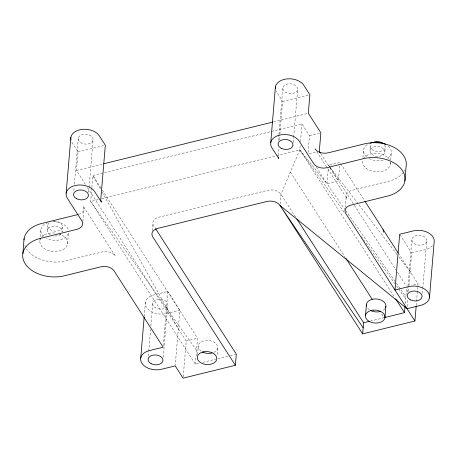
<?xml version="1.0" encoding="UTF-8"?>
<svg xmlns="http://www.w3.org/2000/svg" width="457" height="457" viewBox="0 0 457 457"><rect width="100%" height="100%" fill="white"/><g stroke="black" fill="none" stroke-linecap="round" stroke-linejoin="round"><path stroke-width="0.34" stroke-dasharray="2.29 1.71" d="M39.908 240.548L40.844 229.397M47.265 230.162L47.671 225.335M62.489 227.1L62.083 231.928A7.466 4.947 4.8 0 0 56.754 226.381A7.466 4.947 4.8 0 0 47.985 228.546A7.466 4.947 4.8 0 0 50.276 234.841M67.567 243.838L68.504 232.693A13.938 9.237 4.8 0 1 46.46 238.131M73.874 190.518L74.171 186.987M74.405 184.165L78.261 138.311M85.35 184.262L76.49 170.49L78.05 151.907L72.029 142.555A14.938 9.894 4.8 0 1 71.361 141.304M82.917 221.331L83.991 208.592M88.692 192.283L89.052 188.05M89.109 187.341L93.079 140.071A7.466 4.947 4.8 0 0 82.66 134.512A7.466 4.947 4.8 0 0 81.266 142.984A7.466 4.947 4.8 0 0 93.079 140.071M91.806 188.135L90.686 201.491L195.396 364.223L199.486 363.212M91.868 187.433L92.868 175.482L301.98 123.904L309.503 135.598L307.944 154.175M144.212 316.512L145.4 302.403M152.181 230.808L152.827 223.142M148.365 356.203L148.719 351.97M148.782 351.262L150.616 329.388M150.913 325.864L152.809 303.288M163.275 345.783L167.839 291.452L154.198 294.816A14.938 9.9 4.8 0 0 146.583 307.532A14.938 9.9 4.8 0 0 166.239 313.525L179.875 310.16L175.254 365.194M163.246 357.26L167.628 305.053A7.466 4.947 4.8 0 0 157.208 299.489A7.466 4.947 4.8 0 0 155.82 307.967A7.466 4.947 4.8 0 0 167.628 305.053M183.211 376.768L186.216 341.013L87.281 187.256M195.396 364.223L197.578 338.214L101.368 188.69M197.538 354.586L198.298 345.532M217.104 354.575L217.629 348.303M278.376 140.767L278.85 135.123M278.913 134.415L282.82 87.853M278.09 155.329L278.741 147.565M279.393 139.796L279.81 134.855M279.867 134.152L282.615 101.454L276.594 92.097A14.938 9.9 4.8 0 1 275.925 90.846M280.135 204.056L280.952 194.305L299.792 149.913L300.266 144.286M293.2 142.533L293.611 137.591M293.674 136.889L297.638 89.618A7.466 4.947 4.8 0 0 287.219 84.054A7.466 4.947 4.8 0 0 285.831 92.531A7.466 4.947 4.8 0 0 297.638 89.618M300.5 141.476L301.98 123.904M345.383 210.146L327.001 183.8L328.275 168.662M101.762 198.755L299.792 149.913L327.001 183.8L338.369 180.995L339.637 165.857M345.292 207.507L346.24 196.184M362.949 157.454L363.595 149.787M370.016 150.553L370.421 145.726M384.84 152.318A7.466 4.947 4.8 0 0 374.42 146.76A7.466 4.947 4.8 0 0 373.026 155.231A7.466 4.947 4.8 0 0 384.84 152.318L385.245 147.491M390.324 164.229L390.615 160.75M390.672 160.053L391.261 153.084M405.262 303.631L406.57 287.99M407.478 292.291L407.952 286.648M408.01 285.939L411.923 239.377M407.21 306.607L407.798 299.598M408.501 291.183L408.918 286.276M408.975 285.574L411.711 252.978L399.675 234.264M416.224 305.567L418.052 283.831L398.116 252.847M422.354 293.348L422.714 289.115M422.771 288.407L426.741 241.142A7.466 4.947 4.8 0 0 416.321 235.578A7.466 4.947 4.8 0 0 414.927 244.055A7.466 4.947 4.8 0 0 426.741 241.142M78.05 151.907L104.642 145.349M282.615 101.454L309.206 94.89M76.49 170.49L103.768 163.76M273.435 121.91L307.647 113.473M309.503 135.598L320.197 132.958M98.301 199.612L90.686 201.491L196.561 350.353M309.28 153.843L316.632 152.032M330.103 167.61L328.566 165.217L339.928 162.418L364.589 200.743M411.711 252.978L425.347 249.613A14.938 9.9 4.8 0 0 433.23 244.495M186.216 341.013L197.578 338.214M413.374 284.985L418.052 283.831M202.897 362.372L215.853 359.179M217.898 358.671L229.488 355.814M230.168 355.643L235.623 354.301M370.41 321.054L384.046 317.689L380.818 312.668M328.566 165.217L329.428 166.348M329.863 166.914L397.133 254.583M398.87 256.851L410.152 271.555M344.047 212.134L299.792 149.913L394.454 297.033M361.413 236.555L394.917 283.66M396.567 285.985L398.224 288.31M398.635 288.893L405.667 298.775M345.789 210.728L394.802 280.986M396.436 283.329L400.521 289.184M400.932 289.772L405.833 296.793M330.485 168.21L353.964 204.696M354.346 205.29L395.911 269.887M397.453 272.281L406.302 286.036M320.831 153.741L329.6 167.371M329.983 167.959L338.369 180.995M316.804 151.684L327.401 168.153M327.783 168.747L347.086 198.744A9.957 6.598 4.8 0 1 352.164 190.266L388.53 181.292A29.871 19.794 4.8 0 0 403.622 172.083M316.33 167.211L327.001 183.8M290.372 172.106L345.195 257.308M295.628 217.109L280.952 194.305A9.957 6.598 4.8 0 0 267.848 190.312L158.75 217.224A9.957 6.598 4.8 0 0 153.672 225.701L155.214 228.1M167.839 291.452L179.875 310.16M100.986 188.09L92.868 175.482L100.511 189.187M102.248 192.3L178.316 328.737M58.764 233.801A13.938 9.237 4.8 0 1 66.916 245.775A13.938 9.237 4.8 0 1 49.859 250.899A13.938 9.237 4.8 0 1 40.222 239.371M41.53 237.177A13.938 9.237 4.8 0 1 56.434 233.241M43.832 236.338A13.938 9.237 4.8 0 1 47.757 222.69M52.544 221.799A13.938 9.237 4.8 0 1 68.424 230.271M78.65 214.356A9.957 6.598 4.8 0 0 83.145 206.033L115.25 255.926A9.957 6.598 4.8 0 0 102.145 251.933L65.774 260.901A29.871 19.794 4.8 0 1 26.46 248.922M384.651 144.926A7.466 4.947 4.8 0 1 378.002 151.57A7.466 4.947 4.8 0 1 370.884 144.486M25.735 247.688A29.871 19.794 4.8 0 1 24.638 245.135M53.937 221.262A7.466 4.947 4.8 0 1 62.392 227.523A7.466 4.947 4.8 0 1 51.218 230.277A7.466 4.947 4.8 0 1 50.407 222.131M60.69 234.258A7.466 4.947 4.8 0 1 53.869 235.938M404.931 169.867A29.871 19.794 4.8 0 1 404.291 171.055M388.267 146.143A13.938 9.237 4.8 0 1 386.702 158.773M383.046 160.167A13.938 9.237 4.8 0 1 369.216 158.522M366.588 156.728A13.938 9.237 4.8 0 1 368.708 143.818M390.352 162.418A13.938 9.237 4.8 0 1 375.448 171.763A13.938 9.237 4.8 0 1 362.972 159.761M363.521 158.63A13.938 9.237 4.8 0 1 376.174 153.318A13.938 9.237 4.8 0 1 389.221 159.447M213.807 352.398A9.786 6.484 4.8 0 0 216.487 344.144A9.786 6.484 4.8 0 0 204.342 340.711L202.12 341.436A9.786 6.484 4.8 0 0 201.428 351.439M384.96 308.664A9.786 6.484 4.8 0 1 382.343 310.749M369.467 309.852A9.786 6.484 4.8 0 1 367.257 307.687"/><path stroke-width="0.69" d="M22.85 253.526L24.095 238.663M66.168 193.162L70.846 137.426M140.716 358.139L144.155 317.221M40.45 238.348A29.871 19.794 4.8 0 0 25.215 263.786A29.871 19.794 4.8 0 0 64.528 275.765L100.894 266.797A9.957 6.598 4.8 0 1 113.999 270.79L163.155 347.189L149.519 350.553A14.938 9.894 4.8 0 0 141.899 363.269A14.938 9.894 4.8 0 0 161.555 369.262L175.197 365.897L183.091 378.173L235.372 365.28L236.309 354.129L155.603 228.7M270.733 142.704L275.411 86.967M416.167 306.264L414.933 320.991L362.652 333.884L363.589 322.733L296.787 218.909M365.503 315.473L366.44 304.328M384.943 317.684L385.879 306.533M404.885 180.978L406.13 166.114A29.871 19.794 4.8 0 0 364.452 143.875L328.086 152.844A9.957 6.598 4.8 0 1 314.982 148.851M384.725 317.524L404.502 312.645L405.028 306.401M429.471 297.758L434.15 242.021A14.938 9.9 4.8 0 0 413.311 230.905L399.675 234.264L394.991 290.001L408.632 286.636A14.938 9.9 4.8 0 1 428.289 292.629A14.938 9.9 4.8 0 1 420.668 305.35L407.033 308.715L280.015 205.45A9.957 6.598 4.8 0 0 266.911 201.457L157.814 228.369A9.957 6.598 4.8 0 0 152.735 236.846L235.372 365.28M211.888 353.021L211.58 353.124A9.786 6.484 4.8 0 1 202.428 352.01M103.768 163.76L272.743 122.082M78.067 214.516L41.701 223.484A29.871 19.794 4.8 0 0 23.953 239.948M40.45 238.348L76.816 229.374A9.957 6.598 4.8 0 0 81.894 220.897L67.35 198.292A14.938 9.894 4.8 0 1 74.971 185.571A14.938 9.894 4.8 0 1 94.628 191.563L101.454 202.137A2.491 0.845 76.1 0 1 100.803 199.058L105.327 145.183L99.306 135.826A14.938 9.894 4.8 0 0 81.483 129.48A14.938 9.894 4.8 0 0 70.938 140.019M363.589 322.733L369.724 321.22M380.178 311.543L377.733 311.92A9.786 6.484 4.8 0 1 370.456 310.44M363.161 327.823L280.015 205.45L362.652 333.884M364.977 201.343L398.116 252.847M320.448 153.146L319.306 151.37L320.865 132.793L308.326 113.302L309.886 94.725L303.871 85.368A14.938 9.9 4.8 0 0 286.99 78.901A14.938 9.9 4.8 0 0 275.325 88.264M414.933 320.991L345.835 213.608A9.957 6.598 4.8 0 1 350.913 205.124L387.285 196.156A29.871 19.794 4.8 0 0 402.52 170.718A29.871 19.794 4.8 0 0 363.206 158.739L326.841 167.708A9.957 6.598 4.8 0 1 313.736 163.715L299.186 141.104A14.938 9.9 4.8 0 0 279.53 135.118A14.938 9.9 4.8 0 0 271.915 147.834L278.741 158.408A2.491 0.845 76.1 0 1 278.273 157.099M395.613 298.832L404.502 312.645M345.966 258.508L372.221 299.306M382.943 229.66L383.783 232.219M373.163 142.521A7.466 4.947 4.8 0 1 383.64 143.772M369.884 143.304A13.938 9.237 4.8 0 1 385.639 144.355M385.559 307.635A9.786 6.484 4.8 0 0 374.58 298.947L372.141 299.318A9.786 6.484 4.8 0 0 366.52 306.024M203.405 351.861L201.183 352.581A9.786 6.484 4.8 0 0 198.504 360.841A9.786 6.484 4.8 0 0 210.643 364.269L212.871 363.543A9.786 6.484 4.8 0 0 215.55 355.289A9.786 6.484 4.8 0 0 203.405 351.861M373.643 310.092L371.204 310.469A9.786 6.484 4.8 0 0 365.868 318.015A9.786 6.484 4.8 0 0 376.797 323.065L379.241 322.688A9.786 6.484 4.8 0 0 384.571 315.141A9.786 6.484 4.8 0 0 373.643 310.092M410.249 299.786A7.466 4.947 4.8 0 0 422.062 296.873A7.466 4.947 4.8 0 0 411.643 291.315A7.466 4.947 4.8 0 0 410.249 299.786M281.152 148.268A7.466 4.947 4.8 0 0 292.96 145.355A7.466 4.947 4.8 0 0 282.54 139.791A7.466 4.947 4.8 0 0 281.152 148.268M151.136 363.698A7.466 4.947 4.8 0 0 162.949 360.79A7.466 4.947 4.8 0 0 152.529 355.226A7.466 4.947 4.8 0 0 151.136 363.698M76.587 198.721A7.466 4.947 4.8 0 0 88.401 195.807A7.466 4.947 4.8 0 0 77.981 190.249A7.466 4.947 4.8 0 0 76.587 198.721"/></g></svg>
